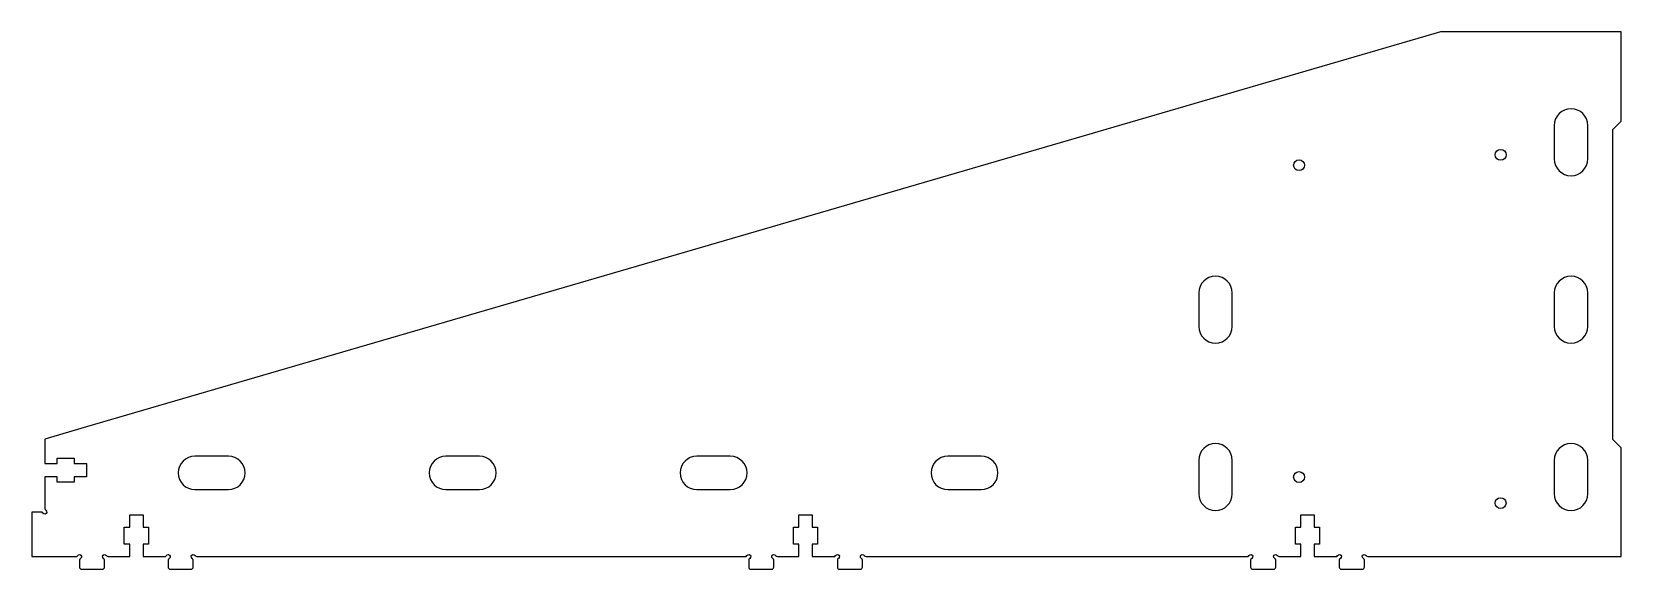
# Model space of a CAD drawing. Header units: millimetres. Extents: x 68 to 448, y 261 to 389.
import ezdxf

# ---------------------------------------------------------------- set-up
doc = ezdxf.new("R2010")
doc.units = ezdxf.units.MM
doc.layers.add('WHITE', color=7, linetype='Continuous')

msp = doc.modelspace()

# ---------------------------------------------------------------- linework, layer by layer
at = {"layer": 'WHITE', "linetype": 'Continuous'}
for p, q in [((432.01, 367), (432.01, 359)), ((440.01, 359), (440.01, 367)), ((347.01, 327), (347.01, 319)), ((355.01, 319), (355.01, 327)), ((432.01, 327), (432.01, 319)), ((440.01, 319), (440.01, 327)), ((115.01, 288), (107.01, 288)), ((175.01, 288), (167.01, 288)), ((235.01, 288), (227.01, 288)), ((295.01, 288), (287.01, 288)), ((347.01, 287), (347.01, 279)), ((355.01, 279), (355.01, 287)), ((107.01, 280), (115.01, 280)), ((167.01, 280), (175.01, 280)), ((227.01, 280), (235.01, 280)), ((287.01, 280), (295.01, 280))]:
    msp.add_line(p, q, dxfattribs=at)
msp.add_lwpolyline([(387.04, 264.25, 0.267948), (387.47, 264), (448.01, 264), (448.01, 290), (446.01, 292), (446.01, 366), (448.01, 368), (448.01, 389.37), (404.84, 389.37), (403.2, 388.89), (81.11, 294.99), (71.11, 292.08), (71.11, 286.25), (74.11, 286.25), (74.11, 287.52), (78.11, 287.52), (78.11, 286.25), (81.11, 286.25), (81.11, 283.05), (78.11, 283.05), (78.11, 281.77), (74.11, 281.77), (74.11, 283.05), (71.11, 283.05), (71.11, 275.51, 0.267948), (71.36, 275.08), (71.36, 275.08, -1.303223), (70.68, 274.4), (70.68, 274.4, 0.267949), (70.24, 274.65), (68.01, 274.65), (68.01, 264), (78.54, 264, 0.267949), (78.98, 264.25), (78.98, 264.25, -1.303223), (79.66, 263.56), (79.66, 263.56, 0.267948), (79.41, 263.13), (79.41, 261.5, 0.414214), (79.91, 261), (84.91, 261, 0.414214), (85.41, 261.5), (85.41, 263.13, 0.267949), (85.16, 263.56), (85.16, 263.56, -1.303223), (85.84, 264.25), (85.84, 264.25, 0.267948), (86.27, 264), (91.41, 264), (91.41, 267), (90.13, 267), (90.13, 271), (91.41, 271), (91.41, 274), (94.61, 274), (94.61, 271), (95.88, 271), (95.88, 267), (94.61, 267), (94.61, 264), (99.74, 264, 0.267949), (100.18, 264.25), (100.18, 264.25, -1.303223), (100.86, 263.56), (100.86, 263.56, 0.267948), (100.61, 263.13), (100.61, 261.5, 0.414214), (101.11, 261), (106.11, 261, 0.414214), (106.61, 261.5), (106.61, 263.13, 0.267949), (106.36, 263.56), (106.36, 263.56, -1.303223), (107.04, 264.25), (107.04, 264.25, 0.267948), (107.47, 264), (238.54, 264), (238.54, 264), (238.54, 264, 0.267949), (238.98, 264.25), (238.98, 264.25, -1.303223), (239.66, 263.56), (239.66, 263.56, 0.267948), (239.41, 263.13), (239.41, 261.5, 0.414214), (239.91, 261), (244.91, 261, 0.414214), (245.41, 261.5), (245.41, 263.13, 0.267949), (245.16, 263.56), (245.16, 263.56, -1.303223), (245.84, 264.25), (245.84, 264.25, 0.267948), (246.27, 264), (251.41, 264), (251.41, 267), (250.13, 267), (250.13, 271), (251.41, 271), (251.41, 274), (254.61, 274), (254.61, 271), (255.88, 271), (255.88, 267), (254.61, 267), (254.61, 264), (259.74, 264, 0.267949), (260.18, 264.25), (260.18, 264.25, -1.303223), (260.86, 263.56), (260.86, 263.56, 0.267948), (260.61, 263.13), (260.61, 261.5, 0.414214), (261.11, 261), (266.11, 261, 0.414214), (266.61, 261.5), (266.61, 263.13, 0.267949), (266.36, 263.56), (266.36, 263.56, -1.303223), (267.04, 264.25), (267.04, 264.25, 0.267948), (267.47, 264), (358.54, 264), (358.54, 264, 0.267949), (358.98, 264.25), (358.98, 264.25, -1.303223), (359.66, 263.56), (359.66, 263.56, 0.267948), (359.41, 263.13), (359.41, 261.5, 0.414214), (359.91, 261), (364.91, 261, 0.414214), (365.41, 261.5), (365.41, 263.13, 0.267949), (365.16, 263.56), (365.16, 263.56, -1.303223), (365.84, 264.25), (365.84, 264.25, 0.267948), (366.27, 264), (371.41, 264), (371.41, 267), (370.13, 267), (370.13, 271), (371.41, 271), (371.41, 274), (374.61, 274), (374.61, 271), (375.88, 271), (375.88, 267), (374.61, 267), (374.61, 264), (379.74, 264, 0.267949), (380.18, 264.25), (380.18, 264.25, -1.303223), (380.86, 263.56), (380.86, 263.56, 0.267948), (380.61, 263.13), (380.61, 261.5, 0.414214), (381.11, 261), (386.11, 261, 0.414214), (386.61, 261.5), (386.61, 263.13, 0.267949), (386.36, 263.56), (386.36, 263.56, -1.303223), (387.04, 264.25)], format="xyb", dxfattribs=at)
at = {"layer": 'WHITE'}
msp.add_lwpolyline([(432.01, 279, 1), (440.01, 279), (440.01, 287), (440.01, 287, 1), (432.01, 287), (432.01, 287), (432.01, 279)], format="xyb", dxfattribs=at)
at = {"layer": 'WHITE', "linetype": 'Continuous'}
for centre in [(419.19, 359.98), (370.99, 357.51), (370.98, 283.01), (419.17, 276.78)]:
    msp.add_circle(centre, 1.3, dxfattribs=at)
for centre, start, end in [((436.01, 367), 0, 180), ((436.01, 359), 180, 360), ((351.01, 327), 0, 180), ((436.01, 327), 0, 180), ((351.01, 319), 180, 360), ((436.01, 319), 180, 360), ((351.01, 287), 0, 180), ((107.01, 284), 90, 270), ((115.01, 284), 270, 90), ((167.01, 284), 90, 270), ((175.01, 284), 270, 90), ((227.01, 284), 90, 270), ((235.01, 284), 270, 90), ((287.01, 284), 90, 270), ((295.01, 284), 270, 90), ((351.01, 279), 180, 360)]:
    msp.add_arc(centre, 4, start, end, dxfattribs=at)

doc.saveas('drawing.dxf')
